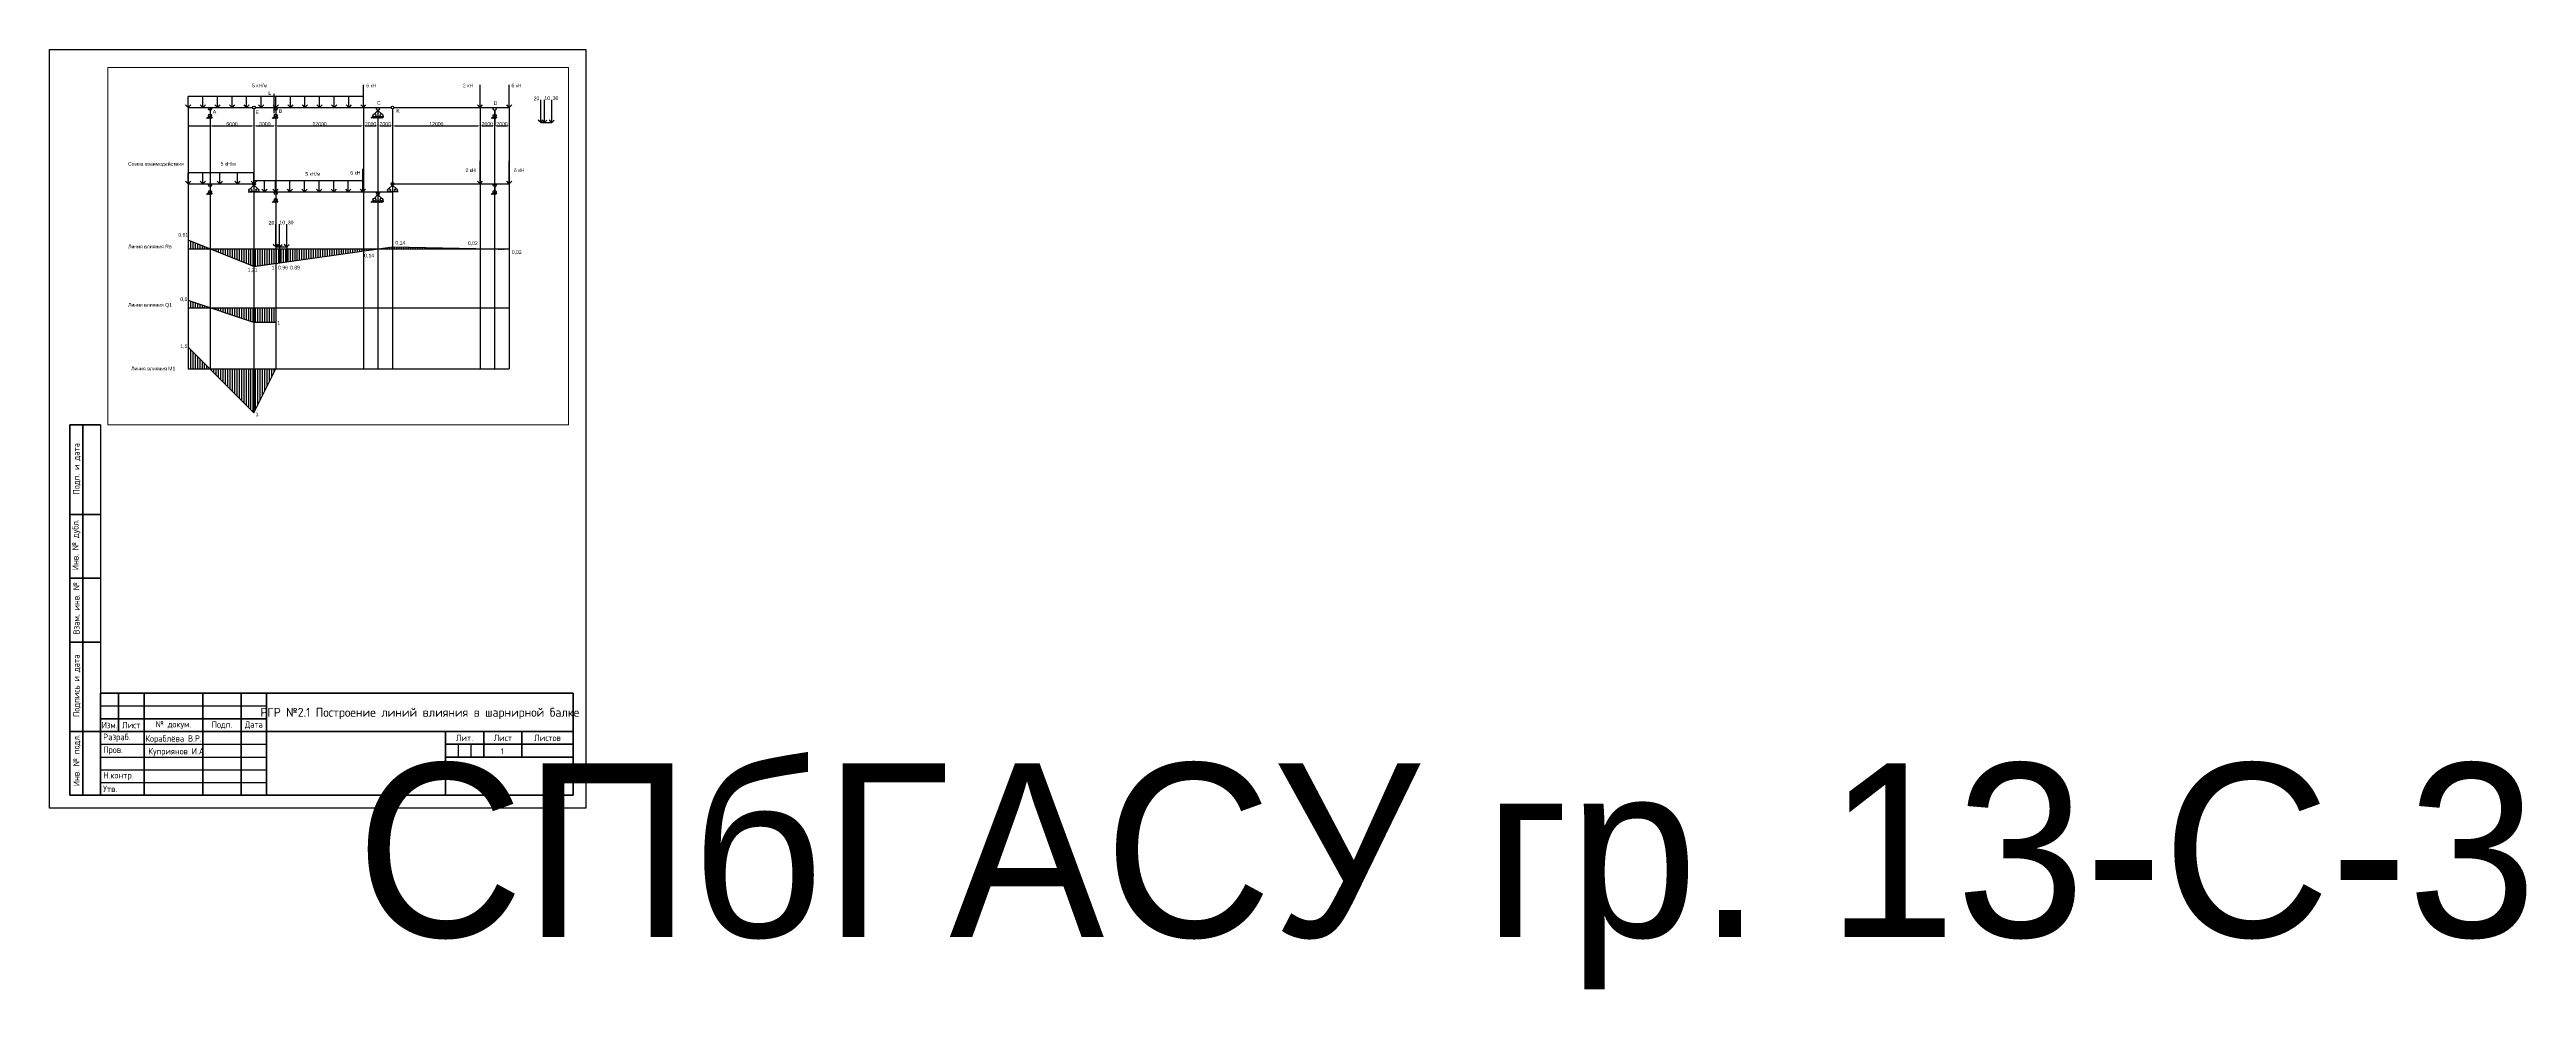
# Paper-space layout 'Лист2' of a CAD drawing. Header units: millimetres. Extents: x 25 to 995, y 10 to 378.
# The model-space entities are those that its viewports show. They can reach past a viewport. Long polylines and large blocks are cut down to what shows.
import ezdxf
from ezdxf.enums import TextEntityAlignment as Align

# ---------------------------------------------------------------- set-up
doc = ezdxf.new("R2018")
doc.units = ezdxf.units.MM
for name, color, linetype in [('балка', 7, 'Continuous'), ('груз', 7, 'Continuous'), ('линии влияния', 250, 'Continuous'), ('размеры', 7, 'Continuous'), ('схема взаимодействия', 7, 'Continuous')]:
    doc.layers.add(name, color=color, linetype=linetype)
doc.styles.add('GOST-2.304_Type-B', font='GOST Common.ttf')
doc.styles.add('GOST-2.304_Type-B_shrink', font='GOST Common.ttf', dxfattribs={"width": 0.8})
doc.styles.get("Standard").update_dxf_attribs({"font": 'arial.ttf'})
doc.dimstyles.new('ISO-25', dxfattribs={"dimtxt": 2.5, "dimasz": 2.5, "dimexe": 1.25, "dimexo": 0.625, "dimtad": 1, "dimtxsty": 'Standard', "dimcen": 2.5, "dimadec": 0, "dimazin": 0, "dimtfac": 1, "dimtmove": 0, "dimatfit": 3, "dimfxl": 1, "dimarcsym": 0})
pattern_1 = [(90, (2692.8, 35148.83), (-317.5, 0), [])]

# ---------------------------------------------------------------- blocks, each defined once
blk = doc.blocks.new('ACAD_SPDS_TB_18')
at = {"linetype": 'Continuous', "lineweight": 60}
for p, q in [((-12, 145), (0, 145)), ((-12, 145), (-12, 0)), ((-7, 145), (-7, 0)), ((-12, 110), (0, 110)), ((-12, 85), (0, 85)), ((-12, 60), (0, 60)), ((-12, 25), (0, 25)), ((-12, 0), (0, 0))]:
    blk.add_line(p, q, dxfattribs=at)
at = {"linetype": 'Continuous', "lineweight": 30}
blk.add_line((0, 145), (0, 0), dxfattribs=at)
at = {"style": 'GOST-2.304_Type-B'}
for s, p in [('Подп. и дата', (-8.25, 117.77)), ('Инв. № дубл.', (-8.62, 88.14)), ('Взам. инв. №', (-8.25, 62.96)), ('. ', (-8.25, 70.58)), ('Подпись и дата', (-8.25, 30.64)), ('Инв. № подл.', (-8.25, 3.57))]:
    blk.add_text(s, height=2.5, rotation=90, dxfattribs=at).set_placement(p)
for tag, p in [('ПОДП_ДАТА_2', (-3.5, 127.5)), ('ИНВ_Н_ДУБЛ', (-3.65, 97.5)), ('ВЗАМ_ИНВ_Н', (-3.5, 71.94)), ('ПОДП_ДАТА_1', (-3.5, 42.5)), ('ИНВ_НОМ_ПОДЛ', (-3.5, 12.5))]:
    blk.add_attdef(tag, text='', height=2.5, rotation=90, dxfattribs=at).set_placement(p, align=Align.MIDDLE_CENTER)
at = {"flags": 1}
blk.add_attdef('ИДЕНТИФИКАТОР_НАДПИСИ', (-12.12, -11.58), '', height=2.5, dxfattribs=at)
blk = doc.blocks.new('ACAD_SPDS_TB_04')
at = {"linetype": 'Continuous', "lineweight": 60}
for p, q in [((-185, 40), (0, 40)), ((-185, 40), (-185, 0)), ((-178, 40), (-178, 25)), ((-168, 40), (-168, 0)), ((-145, 40), (-145, 0)), ((-130, 40), (-130, 0)), ((-120, 40), (-120, 0)), ((0, 40), (0, 0)), ((-185, 30), (-120, 30)), ((-185, 25), (0, 25)), ((-50, 25), (-50, 0)), ((-50, 20), (0, 20)), ((-35, 25), (-35, 15)), ((-20, 25), (-20, 15)), ((-50, 15), (0, 15)), ((-185, 0), (0, 0))]:
    blk.add_line(p, q, dxfattribs=at)
at = {"linetype": 'Continuous'}
for p, q in [((-185, 35), (-120, 35)), ((-185, 20), (-120, 20)), ((-45, 20), (-45, 15)), ((-40, 20), (-40, 15)), ((-185, 15), (-120, 15)), ((-185, 10), (-120, 10)), ((-185, 5), (-120, 5))]:
    blk.add_line(p, q, dxfattribs=at)
at = {"linetype": 'Continuous', "char_height": 2.5}
for s, insert, width, attachment_point, style in [('№ докум.', (-156.5, 27.5), 21, 5, 'GOST-2.304_Type-B'), ('Изм.', (-181.5, 27.5), 5, 5, 'GOST-2.304_Type-B_shrink'), ('Разраб.', (-184, 22.5), 15, 4, 'GOST-2.304_Type-B'), ('Лист', (-173, 27.5), 8, 5, 'GOST-2.304_Type-B'), ('Подп.', (-137.5, 27.5), 13, 5, 'GOST-2.304_Type-B'), ('Дата', (-125, 27.5), 8, 5, 'GOST-2.304_Type-B_shrink'), ('Лит.', (-42.5, 22.5), 13, 5, 'GOST-2.304_Type-B'), ('Лист', (-27.5, 22.5), 13, 5, 'GOST-2.304_Type-B'), ('Листов', (-10, 22.5), 18, 5, 'GOST-2.304_Type-B'), ('Пров.', (-184, 17.5), 15, 4, 'GOST-2.304_Type-B'), ('Утв.', (-184, 2.5), 15, 4, 'GOST-2.304_Type-B'), ('Н.контр.', (-184, 7.5), 15, 4, 'GOST-2.304_Type-B')]:
    blk.add_mtext(s, dxfattribs=dict(at, insert=insert, width=width, attachment_point=attachment_point, style=style))
at = {"flags": 1}
blk.add_attdef('ИДЕНТИФИКАТОР_НАДПИСИ', (-184.7808, 46.7106), '', height=2.5, dxfattribs=at)
at = {"style": 'GOST-2.304_Type-B', "flags": 8}
for tag, p in [('ИЗМ_2', (-180, 36)), ('ИЗМ_1', (-180, 31)), ('ИЗМ_2_ЛИСТ', (-173, 36)), ('ИЗМ_1_ЛИСТ', (-173, 31)), ('ИЗМ_2_ДОК', (-156.5, 36)), ('ИЗМ_1_ДОК', (-156.5, 31)), ('ИЗМ_2_ДАТА', (-125, 36)), ('ИЗМ_1_ДАТА', (-125, 31)), ('РАЗРАБ_ФИО', (-156.4375, 21)), ('РАЗРАБ_ДАТА', (-125, 21)), ('ДОЛЖНОСТЬ_1', (-175, 11)), ('ДОЛЖНОСТЬ_1_ФИО', (-155, 11)), ('ПРОВ_ФИО', (-155, 16)), ('ДОЛЖНОСТЬ_1_ДАТА', (-125, 11)), ('ПРОВ_ДАТА', (-125, 16)), ('НКОНТР_ФИО', (-155, 6)), ('УТВ_ФИО', (-155, 1)), ('НКОНТР_ДАТА', (-125, 6)), ('УТВ_ДАТА', (-125, 1))]:
    blk.add_attdef(tag, text='', height=2.5, dxfattribs=at).set_placement(p, align=Align.CENTER)
for tag, height, p in [('ОБОЗНАЧЕНИЕ_ДОКУМЕНТА', 5, (-60, 32.5)), ('ЛИСТ', 2.5, (-27.7679, 17.25)), ('ЛИСТОВ', 2.5, (-10, 17.25))]:
    blk.add_attdef(tag, text='', height=height, dxfattribs=at).set_placement(p, align=Align.MIDDLE_CENTER)
at = {"lineweight": 30}
for tag, height, p in [('НАИМЕНОВАНИЕ_ДОКУМЕНТА', 5, (-85, 12.5)), ('НАИМЕНОВАНИЕ_ПРЕДПРИЯТИЯ', 3.5, (-25, 7.5))]:
    blk.add_attdef(tag, text='', height=height, dxfattribs=at).set_placement(p, align=Align.MIDDLE_CENTER)
blk = doc.blocks.new('*D19')
at = {"layer": 'Defpoints', "color": 0, "transparency": 16777216}
for p in [(10284, 44230), (13284, 42912), (13284, 41718)]:
    blk.add_point(p, dxfattribs=at)
at = {"layer": 'размеры', "color": 0, "lineweight": -2, "transparency": 16777216}
for p, q in [((10284, 44229), (10284, 41717)), ((10286, 41718), (13281, 41718)), ((13284, 42912), (13284, 41717))]:
    blk.add_line(p, q, dxfattribs=at)
at = {"layer": 'размеры', "color": 0, "transparency": 16777216}
for points in [[(10286, 41719), (10286, 41718), (10284, 41718)], [(13281, 41719), (13281, 41718), (13284, 41718)]]:
    blk.add_solid(points, dxfattribs=at)
at = {"layer": 'размеры', "color": 0, "transparency": 16777216, "insert": (11784, 41721), "char_height": 5, "attachment_point": 5}
blk.add_mtext('3000', dxfattribs=at)
blk = doc.blocks.new('*D23')
at = {"layer": 'Defpoints', "color": 0, "transparency": 16777216}
for p in [(13284, 42912), (19284, 44030), (19284, 41718)]:
    blk.add_point(p, dxfattribs=at)
at = {"layer": 'размеры', "color": 0, "lineweight": -2, "transparency": 16777216}
for p, q in [((13284, 42912), (13284, 41717)), ((13534, 41718), (19034, 41718)), ((19284, 44029), (19284, 41717))]:
    blk.add_line(p, q, dxfattribs=at)
at = {"layer": 'размеры', "color": 0, "transparency": 16777216}
for points in [[(13534, 41760), (13534, 41676), (13284, 41718)], [(19034, 41760), (19034, 41676), (19284, 41718)]]:
    blk.add_solid(points, dxfattribs=at)
at = {"layer": 'размеры', "color": 0, "transparency": 16777216, "insert": (16284, 41974), "char_height": 500, "attachment_point": 5}
blk.add_mtext('6000', dxfattribs=at)
blk = doc.blocks.new('*D24')
at = {"layer": 'Defpoints', "color": 0, "transparency": 16777216}
for p in [(34284, 44230), (22284, 42930), (34284, 41718)]:
    blk.add_point(p, dxfattribs=at)
at = {"layer": 'размеры', "color": 0, "lineweight": -2, "transparency": 16777216}
for p, q in [((34284, 44229), (34284, 41717)), ((22284, 42929), (22284, 41717)), ((22534, 41718), (34034, 41718))]:
    blk.add_line(p, q, dxfattribs=at)
at = {"layer": 'размеры', "color": 0, "transparency": 16777216}
for points in [[(22534, 41760), (22534, 41676), (22284, 41718)], [(34034, 41760), (34034, 41676), (34284, 41718)]]:
    blk.add_solid(points, dxfattribs=at)
at = {"layer": 'размеры', "color": 0, "transparency": 16777216, "insert": (28284, 41974), "char_height": 500, "attachment_point": 5}
blk.add_mtext('12000', dxfattribs=at)
blk = doc.blocks.new('*D25')
at = {"layer": 'Defpoints', "color": 0, "transparency": 16777216}
for p in [(34284, 44230), (36284, 42936), (36284, 41717)]:
    blk.add_point(p, dxfattribs=at)
at = {"layer": 'размеры', "color": 0, "lineweight": -2, "transparency": 16777216}
for p, q in [((34284, 44229), (34284, 41716)), ((34534, 41717), (36034, 41717)), ((36284, 42935), (36284, 41716))]:
    blk.add_line(p, q, dxfattribs=at)
at = {"layer": 'размеры', "color": 0, "transparency": 16777216}
for points in [[(34534, 41759), (34534, 41675), (34284, 41717)], [(36034, 41759), (36034, 41675), (36284, 41717)]]:
    blk.add_solid(points, dxfattribs=at)
at = {"layer": 'размеры', "color": 0, "transparency": 16777216, "insert": (35284, 41973), "char_height": 500, "attachment_point": 5}
blk.add_mtext('2000', dxfattribs=at)
blk = doc.blocks.new('*D26')
at = {"layer": 'Defpoints', "color": 0, "transparency": 16777216}
for p in [(50284, 44230), (38284, 44030), (50284, 41716)]:
    blk.add_point(p, dxfattribs=at)
at = {"layer": 'размеры', "color": 0, "lineweight": -2, "transparency": 16777216}
for p, q in [((50284, 44229), (50284, 41715)), ((38284, 44029), (38284, 41715)), ((38534, 41716), (50034, 41716))]:
    blk.add_line(p, q, dxfattribs=at)
at = {"layer": 'размеры', "color": 0, "transparency": 16777216}
for points in [[(38534, 41758), (38534, 41675), (38284, 41716)], [(50034, 41758), (50034, 41675), (50284, 41716)]]:
    blk.add_solid(points, dxfattribs=at)
at = {"layer": 'размеры', "color": 0, "transparency": 16777216, "insert": (44284, 41972), "char_height": 500, "attachment_point": 5}
blk.add_mtext('12000', dxfattribs=at)
blk = doc.blocks.new('*D27')
at = {"layer": 'Defpoints', "color": 0, "transparency": 16777216}
for p in [(50284, 44230), (52284, 42912), (52284, 41716)]:
    blk.add_point(p, dxfattribs=at)
at = {"layer": 'размеры', "color": 0, "lineweight": -2, "transparency": 16777216}
for p, q in [((50284, 44229), (50284, 41715)), ((50534, 41716), (52034, 41716)), ((52284, 42912), (52284, 41715))]:
    blk.add_line(p, q, dxfattribs=at)
at = {"layer": 'размеры', "color": 0, "transparency": 16777216}
for points in [[(50534, 41758), (50534, 41675), (50284, 41716)], [(52034, 41758), (52034, 41675), (52284, 41716)]]:
    blk.add_solid(points, dxfattribs=at)
at = {"layer": 'размеры', "color": 0, "transparency": 16777216, "insert": (51284, 41972), "char_height": 500, "attachment_point": 5}
blk.add_mtext('2000', dxfattribs=at)
blk = doc.blocks.new('*D28')
at = {"layer": 'Defpoints', "color": 0, "transparency": 16777216}
for p in [(54284, 44230), (52284, 42912), (54284, 41717)]:
    blk.add_point(p, dxfattribs=at)
at = {"layer": 'размеры', "color": 0, "lineweight": -2, "transparency": 16777216}
for p, q in [((54284, 44229), (54284, 41716)), ((52284, 42912), (52284, 41716)), ((52534, 41717), (54034, 41717))]:
    blk.add_line(p, q, dxfattribs=at)
at = {"layer": 'размеры', "color": 0, "transparency": 16777216}
for points in [[(52534, 41759), (52534, 41675), (52284, 41717)], [(54034, 41759), (54034, 41675), (54284, 41717)]]:
    blk.add_solid(points, dxfattribs=at)
at = {"layer": 'размеры', "color": 0, "transparency": 16777216, "insert": (53284, 41973), "char_height": 500, "attachment_point": 5}
blk.add_mtext('2000', dxfattribs=at)
blk = doc.blocks.new('*D29')
at = {"layer": 'Defpoints', "color": 0, "transparency": 16777216}
for p in [(19284, 44030), (22284, 42912), (22284, 41717)]:
    blk.add_point(p, dxfattribs=at)
at = {"layer": 'размеры', "color": 0, "lineweight": -2, "transparency": 16777216}
for p, q in [((19284, 44029), (19284, 41716)), ((19534, 41717), (22034, 41717)), ((22284, 42912), (22284, 41716))]:
    blk.add_line(p, q, dxfattribs=at)
at = {"layer": 'размеры', "color": 0, "transparency": 16777216}
for points in [[(19534, 41759), (19534, 41675), (19284, 41717)], [(22034, 41759), (22034, 41675), (22284, 41717)]]:
    blk.add_solid(points, dxfattribs=at)
at = {"layer": 'размеры', "color": 0, "transparency": 16777216, "insert": (20784, 41973), "char_height": 500, "attachment_point": 5}
blk.add_mtext('3000', dxfattribs=at)
blk = doc.blocks.new('*D30')
at = {"layer": 'Defpoints', "color": 0, "transparency": 16777216}
for p in [(36284, 42936), (38284, 44030), (38284, 41717)]:
    blk.add_point(p, dxfattribs=at)
at = {"layer": 'размеры', "color": 0, "lineweight": -2, "transparency": 16777216}
for p, q in [((36284, 42935), (36284, 41716)), ((36534, 41717), (38034, 41717)), ((38284, 44029), (38284, 41716))]:
    blk.add_line(p, q, dxfattribs=at)
at = {"layer": 'размеры', "color": 0, "transparency": 16777216}
for points in [[(36534, 41759), (36534, 41675), (36284, 41717)], [(38034, 41759), (38034, 41675), (38284, 41717)]]:
    blk.add_solid(points, dxfattribs=at)
at = {"layer": 'размеры', "color": 0, "transparency": 16777216, "insert": (37284, 41973), "char_height": 500, "attachment_point": 5}
blk.add_mtext('2000', dxfattribs=at)

msp = doc.modelspace()

# ---------------------------------------------------------------- hatches: boundary and pattern name
at = {"layer": 'линии влияния'}
h = msp.add_hatch(dxfattribs=at)
h.set_pattern_fill('ANSI31', color=256, scale=100, angle=45)
h.set_pattern_definition(pattern_1)
h.paths.add_polyline_path([(10283.895, 26064.23), (10283.895, 24849.945), (13283.895, 24849.945)])
h = msp.add_hatch(dxfattribs=at)
h.set_pattern_fill('ANSI31', color=256, scale=100, angle=45)
h.set_pattern_definition(pattern_1)
h.paths.add_polyline_path([(19283.895, 24849.945), (13283.895, 24849.945), (19283.895, 22421.373)])
h.paths.add_polyline_path([(22283.895, 24849.945), (19283.895, 24849.945), (19283.895, 22421.373), (22283.895, 22849.945)])
h.paths.add_polyline_path([(34283.895, 24564.23), (34283.895, 24849.945), (22283.895, 24849.945), (22283.895, 22849.945)])
h.paths.add_polyline_path([(36283.895, 24849.945), (34283.895, 24849.945), (34283.895, 24564.23)])
h.paths.add_polyline_path([(38283.895, 25135.659), (36283.895, 24849.945), (38283.895, 24849.945)])
h.paths.add_polyline_path([(38283.895, 25135.659), (38283.895, 24849.945), (52281.99, 24849.945)])
h = msp.add_hatch(dxfattribs=at)
h.set_pattern_fill('ANSI31', color=256, scale=100, angle=45)
h.set_pattern_definition(pattern_1)
h.paths.add_polyline_path([(54283.895, 24809.084), (54283.895, 24849.945), (52281.99, 24849.945)])
h = msp.add_hatch(dxfattribs=at)
h.set_pattern_fill('ANSI31', color=256, scale=100, angle=45)
h.set_pattern_definition(pattern_1)
h.paths.add_polyline_path([(10283.895, 17770.067), (10283.895, 16770.067), (13283.895, 16770.067)])
h.paths.add_polyline_path([(19283.895, 16770.067), (13283.895, 16770.067), (19283.895, 14770.067)])
h.paths.add_polyline_path([(22283.895, 16770.067), (19283.895, 16770.067), (19283.895, 14770.067), (22283.895, 14770.067)])
h = msp.add_hatch(dxfattribs=at)
h.set_pattern_fill('ANSI31', color=256, scale=100, angle=45)
h.set_pattern_definition(pattern_1)
h.paths.add_polyline_path([(10283.895, 11402.317), (10283.895, 8402.317), (13283.895, 8402.317)])
h.paths.add_polyline_path([(19283.895, 8402.317), (13283.895, 8402.317), (19283.895, 2402.317)])
h.paths.add_polyline_path([(22283.895, 8402.317), (19283.895, 8402.317), (19283.895, 2402.317)])

# ---------------------------------------------------------------- linework, layer by layer
at = {"layer": 'балка'}
for p, q in [((10283.895, 44230.076), (9930.341, 44583.629)), ((34283.895, 45730.076), (10283.895, 45730.076)), ((10283.895, 44230.076), (13283.895, 44230.076)), ((12283.895, 44230.076), (11930.341, 44583.629)), ((13283.895, 44230.076), (19083.895, 44230.076)), ((14283.895, 44230.076), (13930.341, 44583.629)), ((16283.895, 44230.076), (15930.341, 44583.629)), ((18283.895, 44230.076), (17930.341, 44583.629)), ((19483.895, 44230.076), (22283.895, 44230.076)), ((20283.895, 44230.076), (19930.341, 44583.629)), ((22283.895, 44230.076), (21930.341, 44583.629)), ((22000.971, 46110.38), (22000.971, 43460.885)), ((22283.895, 44230.076), (34283.895, 44230.076)), ((24283.895, 44230.076), (23930.341, 44583.629)), ((26283.895, 44230.076), (25930.341, 44583.629)), ((28283.895, 44230.076), (27930.341, 44583.629)), ((30283.895, 44230.076), (29930.341, 44583.629)), ((32283.895, 44230.076), (31930.341, 44583.629)), ((34283.895, 44230.076), (33930.341, 44583.629)), ((34283.895, 44230.076), (34283.895, 47353.607)), ((34283.895, 44230.076), (34637.448, 44583.629)), ((34283.895, 44230.076), (36283.895, 44230.076)), ((36283.895, 44230.076), (38083.895, 44230.076)), ((38483.895, 44230.076), (50283.895, 44230.076)), ((50283.895, 44230.076), (49930.341, 44583.629)), ((50283.895, 44230.076), (50283.895, 47353.607)), ((50283.895, 44230.076), (50637.448, 44583.629)), ((50283.895, 44230.076), (52283.895, 44230.076)), ((52283.895, 44230.076), (54283.895, 44230.076)), ((54283.895, 44230.076), (53930.341, 44583.629)), ((54283.895, 44230.076), (54283.895, 47353.607)), ((54283.895, 44230.076), (54637.448, 44583.629)), ((58595.664, 42156.864), (58595.664, 45280.395)), ((59095.664, 42156.864), (59095.664, 45280.395)), ((60095.664, 42156.864), (60095.664, 45280.395)), ((12983.895, 42912.268), (12807.118, 42735.492)), ((13113.426, 42912.268), (12936.649, 42735.492)), ((12983.895, 42912.268), (13583.895, 42912.268)), ((13230.077, 42912.268), (13053.3, 42735.492)), ((13348.811, 42912.268), (13172.034, 42735.492)), ((13283.895, 43830.076), (13283.895, 43330.076)), ((13465.462, 42912.268), (13288.685, 42735.492)), ((13584.196, 42912.268), (13407.419, 42735.492)), ((21983.895, 42912.268), (21807.118, 42735.492)), ((22113.426, 42912.268), (21936.649, 42735.492)), ((21983.895, 42912.268), (22583.895, 42912.268)), ((22230.077, 42912.268), (22053.3, 42735.492)), ((22348.811, 42912.268), (22172.034, 42735.492)), ((22283.895, 43830.076), (22283.895, 43330.076)), ((22465.462, 42912.268), (22288.685, 42735.492)), ((22584.196, 42912.268), (22407.419, 42735.492)), ((35496.593, 42936.067), (35319.817, 42759.291)), ((35626.125, 42936.067), (35449.348, 42759.291)), ((35496.593, 42936.067), (36096.593, 42936.067)), ((35742.776, 42936.067), (35565.999, 42759.291)), ((35861.51, 42936.067), (35684.733, 42759.291)), ((35796.593, 43353.874), (36283.895, 43830.076)), ((35978.161, 42936.067), (35801.384, 42759.291)), ((36096.895, 42936.067), (35920.118, 42759.291)), ((36226.125, 42936.067), (36049.348, 42759.291)), ((37071.196, 42936.067), (36096.895, 42936.067)), ((36342.776, 42936.067), (36165.999, 42759.291)), ((36283.895, 43830.076), (36771.196, 43353.874)), ((36461.51, 42936.067), (36284.733, 42759.291)), ((36578.161, 42936.067), (36401.384, 42759.291)), ((36696.895, 42936.067), (36520.118, 42759.291)), ((36826.426, 42936.067), (36649.649, 42759.291)), ((36943.077, 42936.067), (36766.301, 42759.291)), ((37061.811, 42936.067), (36885.035, 42759.291)), ((51983.895, 42912.268), (51807.118, 42735.492)), ((52113.426, 42912.268), (51936.649, 42735.492)), ((51983.895, 42912.268), (52583.895, 42912.268)), ((52230.077, 42912.268), (52053.3, 42735.492)), ((52348.811, 42912.268), (52172.034, 42735.492)), ((52283.895, 43830.076), (52283.895, 43330.076)), ((52465.462, 42912.268), (52288.685, 42735.492)), ((52584.196, 42912.268), (52407.419, 42735.492)), ((58595.664, 42156.864), (58242.111, 42510.417)), ((58595.664, 42156.864), (58949.218, 42510.417)), ((59095.664, 42156.864), (58742.111, 42510.417)), ((59095.664, 42156.864), (59449.218, 42510.417)), ((60095.664, 42156.864), (59742.111, 42510.417)), ((60095.664, 42156.864), (60449.218, 42510.417)), ((22283.895, 25124.474), (22283.895, 28248.006)), ((22783.895, 25124.474), (22783.895, 28248.006)), ((23783.895, 25124.474), (23783.895, 28248.006)), ((10283.895, 24849.945), (54283.895, 24849.945)), ((22283.895, 25124.474), (21930.341, 25478.027)), ((22283.895, 25124.474), (22637.448, 25478.027)), ((22783.895, 25124.474), (22430.341, 25478.027)), ((22783.895, 25124.474), (23137.448, 25478.027)), ((23783.895, 25124.474), (23430.341, 25478.027)), ((23783.895, 25124.474), (24137.448, 25478.027)), ((10283.895, 16770.067), (54283.895, 16770.067)), ((10283.895, 8402.317), (54283.895, 8402.317))]:
    msp.add_line(p, q, dxfattribs=at)
for points in [[(10637.448, 44583.629), (10283.895, 44230.076), (10283.895, 45730.076)], [(12637.448, 44583.629), (12283.895, 44230.076), (12283.895, 45730.076)], [(14637.448, 44583.629), (14283.895, 44230.076), (14283.895, 45730.076)], [(16637.448, 44583.629), (16283.895, 44230.076), (16283.895, 45730.076)], [(18637.448, 44583.629), (18283.895, 44230.076), (18283.895, 45730.076)], [(20637.448, 44583.629), (20283.895, 44230.076), (20283.895, 45730.076)], [(22637.448, 44583.629), (22283.895, 44230.076), (22283.895, 45730.076)], [(24637.448, 44583.629), (24283.895, 44230.076), (24283.895, 45730.076)], [(26637.448, 44583.629), (26283.895, 44230.076), (26283.895, 45730.076)], [(28637.448, 44583.629), (28283.895, 44230.076), (28283.895, 45730.076)], [(30637.448, 44583.629), (30283.895, 44230.076), (30283.895, 45730.076)], [(32637.448, 44583.629), (32283.895, 44230.076), (32283.895, 45730.076)]]:
    msp.add_lwpolyline(points, dxfattribs=at)
for centre in [(13283.895, 44030.076), (19283.895, 44230.076), (22283.895, 44030.076), (36283.895, 44030.076), (38283.895, 44230.076), (52283.895, 44030.076), (13283.895, 43130.076), (22283.895, 43130.076), (35796.593, 43153.874), (36771.196, 43153.874), (52283.895, 43130.076)]:
    msp.add_circle(centre, 200, dxfattribs=at)
at = {"layer": 'груз'}
for p, q in [((58595.664, 42156.864), (59095.664, 42156.864)), ((59095.664, 42156.864), (60095.664, 42156.864)), ((22283.895, 25124.474), (22783.895, 25124.474)), ((22783.895, 25124.474), (23783.895, 25124.474))]:
    msp.add_line(p, q, dxfattribs=at)
at = {"layer": 'линии влияния'}
for p, q in [((19283.895, 22421.373), (10283.895, 26064.23)), ((19283.895, 22421.373), (38283.895, 25135.659)), ((22283.895, 24849.945), (22283.895, 22849.945)), ((22783.895, 25124.474), (22783.895, 22921.373)), ((23783.895, 25124.474), (23783.895, 23064.23)), ((38283.895, 25135.659), (54283.895, 24809.084)), ((19283.895, 14770.067), (10283.895, 17770.067)), ((22283.895, 14770.067), (19283.895, 14770.067)), ((22283.895, 16770.067), (22283.895, 14770.067)), ((19283.895, 2402.317), (10283.895, 11402.317)), ((19283.895, 8402.317), (19283.895, 2402.317)), ((19283.895, 2402.317), (22283.895, 8402.317))]:
    msp.add_line(p, q, dxfattribs=at)
at = {"layer": 'размеры'}
for p, q in [((10283.895, 44230.076), (10283.895, 8402.317)), ((13283.895, 44230.076), (13283.895, 8402.317)), ((22283.895, 44230.076), (22283.895, 8402.317)), ((34283.895, 44230.076), (34283.895, 8402.317)), ((50283.895, 44230.076), (50283.895, 8402.317)), ((54283.895, 44230.076), (54283.895, 8402.317)), ((19283.895, 44030.076), (19283.895, 2402.317)), ((36283.895, 43830.076), (36283.895, 8402.317)), ((38283.895, 44030.076), (38283.895, 8402.317)), ((52281.99, 43830.085), (52281.99, 8402.317))]:
    msp.add_line(p, q, dxfattribs=at)
at = {"layer": 'схема взаимодействия'}
for p, q in [((10283.895, 33785.138), (9930.341, 34138.691)), ((19283.895, 35285.138), (10283.895, 35285.138)), ((12283.895, 33785.138), (11930.341, 34138.691)), ((14617.435, 33785.138), (14263.881, 34138.691)), ((17025.029, 33785.138), (16671.476, 34138.691)), ((19283.895, 33785.138), (18930.341, 34138.691)), ((34226.125, 34191.13), (19283.895, 34191.13)), ((34226.125, 32691.13), (34226.125, 35814.662)), ((50283.895, 33785.138), (49930.341, 34138.691)), ((50283.895, 33785.138), (50283.895, 36908.67)), ((50283.895, 33785.138), (50637.448, 34138.691)), ((54283.895, 33785.138), (53930.341, 34138.691)), ((54283.895, 33785.138), (54283.895, 36908.67)), ((54283.895, 33785.138), (54637.448, 34138.691)), ((10283.895, 33785.138), (13283.895, 33785.138)), ((12983.895, 32467.331), (12807.118, 32290.554)), ((13113.426, 32467.331), (12936.649, 32290.554)), ((12983.895, 32467.331), (13583.895, 32467.331)), ((13230.077, 32467.331), (13053.3, 32290.554)), ((13348.811, 32467.331), (13172.034, 32290.554)), ((13283.895, 33785.138), (19083.895, 33785.138)), ((13283.895, 33385.138), (13283.895, 32885.138)), ((13465.462, 32467.331), (13288.685, 32290.554)), ((13584.196, 32467.331), (13407.419, 32290.554)), ((18496.593, 32691.13), (19096.593, 32691.13)), ((18796.593, 33108.937), (19283.895, 33585.138)), ((20071.196, 32691.13), (19096.895, 32691.13)), ((19226.125, 32691.13), (22226.125, 32691.13)), ((19283.895, 33585.138), (19771.196, 33108.937)), ((20726.125, 32691.13), (20372.571, 33044.683)), ((21983.895, 31373.323), (21807.118, 31196.546)), ((22226.125, 32691.13), (21872.571, 33044.683)), ((22113.426, 31373.323), (21936.649, 31196.546)), ((21983.895, 31373.323), (22583.895, 31373.323)), ((22230.077, 31373.323), (22053.3, 31196.546)), ((22348.811, 31373.323), (22172.034, 31196.546)), ((22226.125, 32691.13), (34226.125, 32691.13)), ((22283.895, 32291.13), (22283.895, 31791.13)), ((22465.462, 31373.323), (22288.685, 31196.546)), ((22584.196, 31373.323), (22407.419, 31196.546)), ((24226.125, 32691.13), (23872.571, 33044.683)), ((26226.125, 32691.13), (25872.571, 33044.683)), ((28226.125, 32691.13), (27872.571, 33044.683)), ((30226.125, 32691.13), (29872.571, 33044.683)), ((32226.125, 32691.13), (31872.571, 33044.683)), ((34226.125, 32691.13), (33872.571, 33044.683)), ((34226.125, 32691.13), (34579.678, 33044.683)), ((34226.125, 32691.13), (36226.125, 32691.13)), ((35496.593, 31397.121), (35319.817, 31220.345)), ((35626.125, 31397.121), (35449.348, 31220.345)), ((35496.593, 31397.121), (36096.593, 31397.121)), ((35742.776, 31397.121), (35565.999, 31220.345)), ((35861.51, 31397.121), (35684.733, 31220.345)), ((35796.593, 31814.928), (36283.895, 32291.13)), ((35978.161, 31397.121), (35801.384, 31220.345)), ((36096.895, 31397.121), (35920.118, 31220.345)), ((36226.125, 31397.121), (36049.348, 31220.345)), ((37071.196, 31397.121), (36096.895, 31397.121)), ((36342.776, 31397.121), (36165.999, 31220.345)), ((36226.125, 32691.13), (38226.125, 32691.13)), ((36283.895, 32291.13), (36771.196, 31814.928)), ((36461.51, 31397.121), (36284.733, 31220.345)), ((36578.161, 31397.121), (36401.384, 31220.345)), ((36696.895, 31397.121), (36520.118, 31220.345)), ((36826.426, 31397.121), (36649.649, 31220.345)), ((36943.077, 31397.121), (36766.301, 31220.345)), ((37061.811, 31397.121), (36885.035, 31220.345)), ((37496.593, 32691.13), (38096.593, 32691.13)), ((37796.593, 33108.937), (38283.895, 33585.138)), ((39071.196, 32691.13), (38096.895, 32691.13)), ((38283.895, 33585.138), (38771.196, 33108.937)), ((38483.895, 33785.138), (50283.895, 33785.138)), ((50283.895, 33785.138), (52283.895, 33785.138)), ((51983.895, 32467.331), (51807.118, 32290.554)), ((52113.426, 32467.331), (51936.649, 32290.554)), ((51983.895, 32467.331), (52583.895, 32467.331)), ((52230.077, 32467.331), (52053.3, 32290.554)), ((52348.811, 32467.331), (52172.034, 32290.554)), ((52283.895, 33785.138), (54283.895, 33785.138)), ((52283.895, 33385.138), (52283.895, 32885.138)), ((52465.462, 32467.331), (52288.685, 32290.554)), ((52584.196, 32467.331), (52407.419, 32290.554))]:
    msp.add_line(p, q, dxfattribs=at)
for points in [[(10637.448, 34138.691), (10283.895, 33785.138), (10283.895, 35285.138)], [(12637.448, 34138.691), (12283.895, 33785.138), (12283.895, 35285.138)], [(14970.988, 34138.691), (14617.435, 33785.138), (14617.435, 35285.138)], [(17378.582, 34138.691), (17025.029, 33785.138), (17025.029, 35285.138)], [(19637.448, 34138.691), (19283.895, 33785.138), (19283.895, 35285.138)], [(21079.678, 33044.683), (20726.125, 32691.13), (20726.125, 34191.13)], [(22579.678, 33044.683), (22226.125, 32691.13), (22226.125, 34191.13)], [(24579.678, 33044.683), (24226.125, 32691.13), (24226.125, 34191.13)], [(26579.678, 33044.683), (26226.125, 32691.13), (26226.125, 34191.13)], [(28579.678, 33044.683), (28226.125, 32691.13), (28226.125, 34191.13)], [(30579.678, 33044.683), (30226.125, 32691.13), (30226.125, 34191.13)], [(32579.678, 33044.683), (32226.125, 32691.13), (32226.125, 34191.13)]]:
    msp.add_lwpolyline(points, dxfattribs=at)
for centre in [(19283.895, 33785.138), (38283.895, 33785.138), (13283.895, 33585.138), (13283.895, 32685.138), (18796.593, 32908.937), (19771.196, 32908.937), (22283.895, 32491.13), (22283.895, 31591.13), (35796.593, 31614.928), (36283.895, 32491.13), (36771.196, 31614.928), (37796.593, 32908.937), (38771.196, 32908.937), (52283.895, 33585.138), (52283.895, 32685.138)]:
    msp.add_circle(centre, 200, dxfattribs=at)

# ---------------------------------------------------------------- texts
at = {"layer": 'балка'}
for s, p in [('Линия влияния Rв', (2038.432, 24917.206)), ('Линия влияния Q1', (2038.432, 16921.42)), ('Линия влияния M1', (2458.668, 8192.689))]:
    msp.add_text(s, height=500, dxfattribs=at).set_placement(p)
at = {"layer": 'линии влияния'}
for s, p in [('0,61', (8929.097, 26528.486)), ('0,14', (34403.57, 23699.222)), ('0,14', (38678.775, 25453.93)), ('0,02', (48605.586, 25392.752)), ('0,02', (54627.344, 24168.811)), ('1,21', (18424.68, 21745.054)), ('1', (21714.183, 22040.067)), ('0.96', (22602.555, 22040.067)), ('0.89', (24244.435, 22040.067)), ('0,5', (9192.4, 17708.423)), ('1', (22486.695, 14452.945)), ('1,5', (9192.4, 11272.677)), ('3', (19518.035, 1912.293))]:
    msp.add_text(s, height=500, dxfattribs=at).set_placement(p)
at = {"layer": 'размеры'}
for s, p in [('5 кН/м', (19020.226, 46993.176)), ('L', (21269.035, 45956.685)), ('6 кН', (34685.14, 46993.176)), ('C', (36149.024, 44613.028)), ('2 кН', (47939.155, 46993.176)), ('D', (52154.731, 44577.388)), ('6 кН', (54578.549, 46993.176)), ('20', (57621.357, 45225.761)), ('10 ', (59094.655, 45255.975)), ('30', (60236.217, 45259.808)), ('A', (13652.25, 43405.088)), ('E', (19515.904, 43343.906)), ('B', (22717.375, 43493.902)), ('K', (38815.238, 43511.733)), ('Схема взаимодействия', (2038.432, 36254.986)), ('2 кН', (48283.264, 35387.297)), ('20', (21309.587, 28193.371)), ('10 ', (22782.885, 28223.585)), ('30', (23924.447, 28227.418))]:
    msp.add_text(s, height=500, dxfattribs=at).set_placement(p)
at = {"layer": 'схема взаимодействия'}
for s, p in [('5 кН/м', (14718.863, 36246.992)), ('5 кН/м', (26332.544, 34871.481)), ('6 кН', (32491.445, 35043.42)), ('6 кН', (54922.658, 35387.297))]:
    msp.add_text(s, height=500, dxfattribs=at).set_placement(p)

# ---------------------------------------------------------------- dimensions: what is measured, and where the dimension line sits
at = {"layer": 'размеры'}
for base, p1, p2, override, picture, middle in [((13283.895, 41718.133), (10283.895, 44230.076), (13283.895, 42912.268), {"dimscale": 0, "dimtxt": 5}, '*D19', (11783.895, 41721.313)), ((34283.895, 41718.133), (22283.895, 42930.076), (34283.895, 44230.076), {"dimscale": 0, "dimtxt": 5, "dimasz": 2.5, "dimexe": 0.0125, "dimexo": 0.00625, "dimgap": 0.00625, "dimcen": 0.025}, '*D24', (28283.895, 41974.045)), ((36283.895, 41716.883), (34283.895, 44230.076), (36283.895, 42936.067), {"dimscale": 0, "dimtxt": 5, "dimasz": 2.5, "dimexe": 0.0125, "dimexo": 0.00625, "dimgap": 0.00625, "dimcen": 0.025}, '*D25', (35283.895, 41972.795)), ((50283.895, 41716.466), (38283.895, 44030.076), (50283.895, 44230.076), {"dimscale": 0, "dimtxt": 5, "dimasz": 2.5, "dimexe": 0.0125, "dimexo": 0.00625, "dimgap": 0.00625, "dimcen": 0.025}, '*D26', (44283.895, 41972.378)), ((52283.895, 41716.466), (50283.895, 44230.076), (52283.895, 42912.268), {"dimscale": 0, "dimtxt": 5, "dimasz": 2.5, "dimexe": 0.0125, "dimexo": 0.00625, "dimgap": 0.00625, "dimcen": 0.025}, '*D27', (51283.895, 41972.378)), ((54283.895, 41716.883), (52283.895, 42912.268), (54283.895, 44230.076), {"dimscale": 0, "dimtxt": 5, "dimasz": 2.5, "dimexe": 0.0125, "dimexo": 0.00625, "dimgap": 0.00625, "dimcen": 0.025}, '*D28', (53283.895, 41972.795)), ((19283.895, 41718.133), (13283.895, 42912.268), (19283.895, 44030.076), {"dimscale": 0, "dimtxt": 5, "dimasz": 2.5, "dimexe": 0.0125, "dimexo": 0.00625, "dimgap": 0.00625, "dimcen": 0.025}, '*D23', (16283.895, 41974.045)), ((22283.895, 41716.883), (19283.895, 44030.076), (22283.895, 42912.268), {"dimscale": 0, "dimtxt": 5, "dimasz": 2.5, "dimexe": 0.0125, "dimexo": 0.00625, "dimgap": 0.00625, "dimcen": 0.025}, '*D29', (20783.895, 41972.965)), ((38283.895, 41716.883), (36283.895, 42936.067), (38283.895, 44030.076), {"dimscale": 0, "dimtxt": 5, "dimasz": 2.5, "dimexe": 0.0125, "dimexo": 0.00625, "dimgap": 0.00625, "dimcen": 0.025}, '*D30', (37283.895, 41972.795))]:
    dim = msp.add_linear_dim(base=base, p1=p1, p2=p2, dimstyle='ISO-25', override=override, dxfattribs=at)
    dim.commit()
    dim.dimension.update_dxf_attribs({"geometry": picture, "text_midpoint": middle})

psp = doc.layouts.new('Лист2')

# ---------------------------------------------------------------- linework, layer by layer
psp.add_lwpolyline([(25.44, 81.01), (25.44, 378.01), (235.44, 378.01), (235.44, 81.01), (25.44, 81.01)])

# ---------------------------------------------------------------- block references
psp.add_blockref('ACAD_SPDS_TB_18', (45.44, 86.01))
ref = psp.add_blockref('ACAD_SPDS_TB_04', (230.44, 86.01))
ref.add_attrib('ОБОЗНАЧЕНИЕ_ДОКУМЕНТА', 'РГР №2.1 Построение линий влияния в шарнирной балке', dxfattribs={"height": 3.5, "style": 'GOST-2.304_Type-B'}).set_placement((170.44, 118.51), align=Align.MIDDLE_CENTER)
lines = psp.add_mtext('СПбГАСУ гр. 13-С-3', dxfattribs={"insert": (145.44, 98.51), "char_height": 68, "attachment_point": 1})
ref.add_attrib('НАИМЕНОВАНИЕ_ДОКУМЕНТА', '', (145.44, 98.51)).embed_mtext(lines)
ref.add_attrib('ЛИСТ', '1', dxfattribs={"height": 2.5, "style": 'GOST-2.304_Type-B'}).set_placement((202.67, 103.26), align=Align.MIDDLE_CENTER)
ref.add_attrib('РАЗРАБ_ФИО', 'Кораблёва В.Р.', dxfattribs={"height": 2.5, "style": 'GOST-2.304_Type-B'}).set_placement((74, 107.01), align=Align.CENTER)
ref.add_attrib('ПРОВ_ФИО', 'Куприянов И.А.', dxfattribs={"height": 2.5, "style": 'GOST-2.304_Type-B'}).set_placement((75.44, 102.01), align=Align.CENTER)

# ---------------------------------------------------------------- viewports
at = {"layer": 'Defpoints'}
psp.add_viewport(center=(138.46, 301.01), size=(180.33, 139.9303), view_center_point=(30832.845, 25222.56), view_height=48975.61946, dxfattribs=at)

doc.saveas('drawing.dxf')
